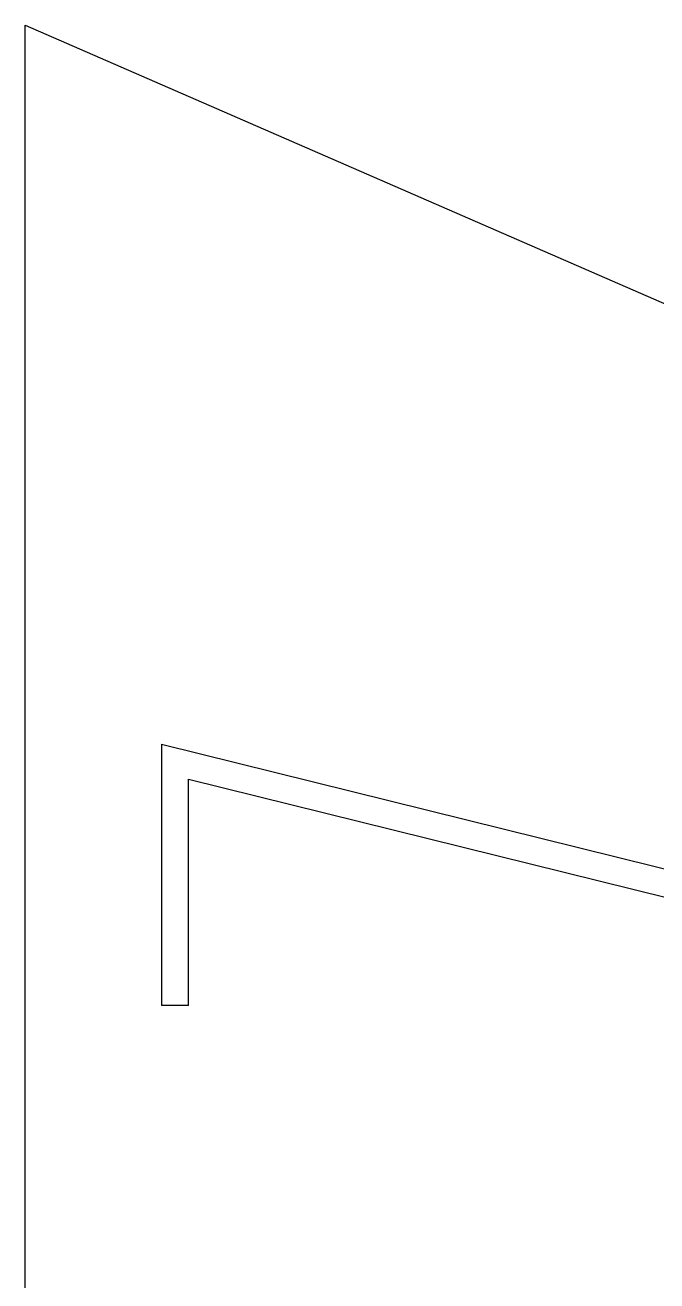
# Model space of a CAD drawing. Header units: inches. Extents: x 1 to 3312, y -950 to 1520.
# Drawn here: x 127 to 406, y 967 to 1520 of the extents above; entities that cross this region are included whole.
import ezdxf

# ---------------------------------------------------------------- set-up
doc = ezdxf.new("R2010")
doc.units = ezdxf.units.IN
doc.header["$MEASUREMENT"] = 0
doc.layers.add('Fence Line', color=7, linetype='FENCELINE2')
doc.linetypes.add('FENCELINE2', pattern='A,0.25,-0.1,[132,ltypeshp.shx,S=0.1,R=0,X=-0.1,Y=0],-0.1,1', length=1.45)

msp = doc.modelspace()

# ---------------------------------------------------------------- linework, layer by layer
at = {"ltscale": 0.5}
for p in [(187.25498, 1203.34163), (199.25498, 1088.14163)]:
    msp.add_line(p, (187.25498, 1088.14163), dxfattribs=at)
for points in [[(187.25498, 1203.34163), (924.4726, 1020.60937), (1087.6812, 1013.48534)], [(199.25498, 1088.14163), (199.25498, 1188.00408), (922.75038, 1008.67312), (1087.6812, 1001.47391)]]:
    msp.add_lwpolyline(points, dxfattribs=at)
at = {"layer": 'Fence Line', "ltscale": 0.4}
msp.add_lwpolyline([(1147.6812, -807.03672, 0.362314432), (392.37716, -949.66273), (127.25498, -731.34592), (127.25498, 1520.33377), (945.13931, 1163.84439), (1147.6812, 1179.68203)], format="xyb", close=True, dxfattribs=at)

doc.saveas('drawing.dxf')
